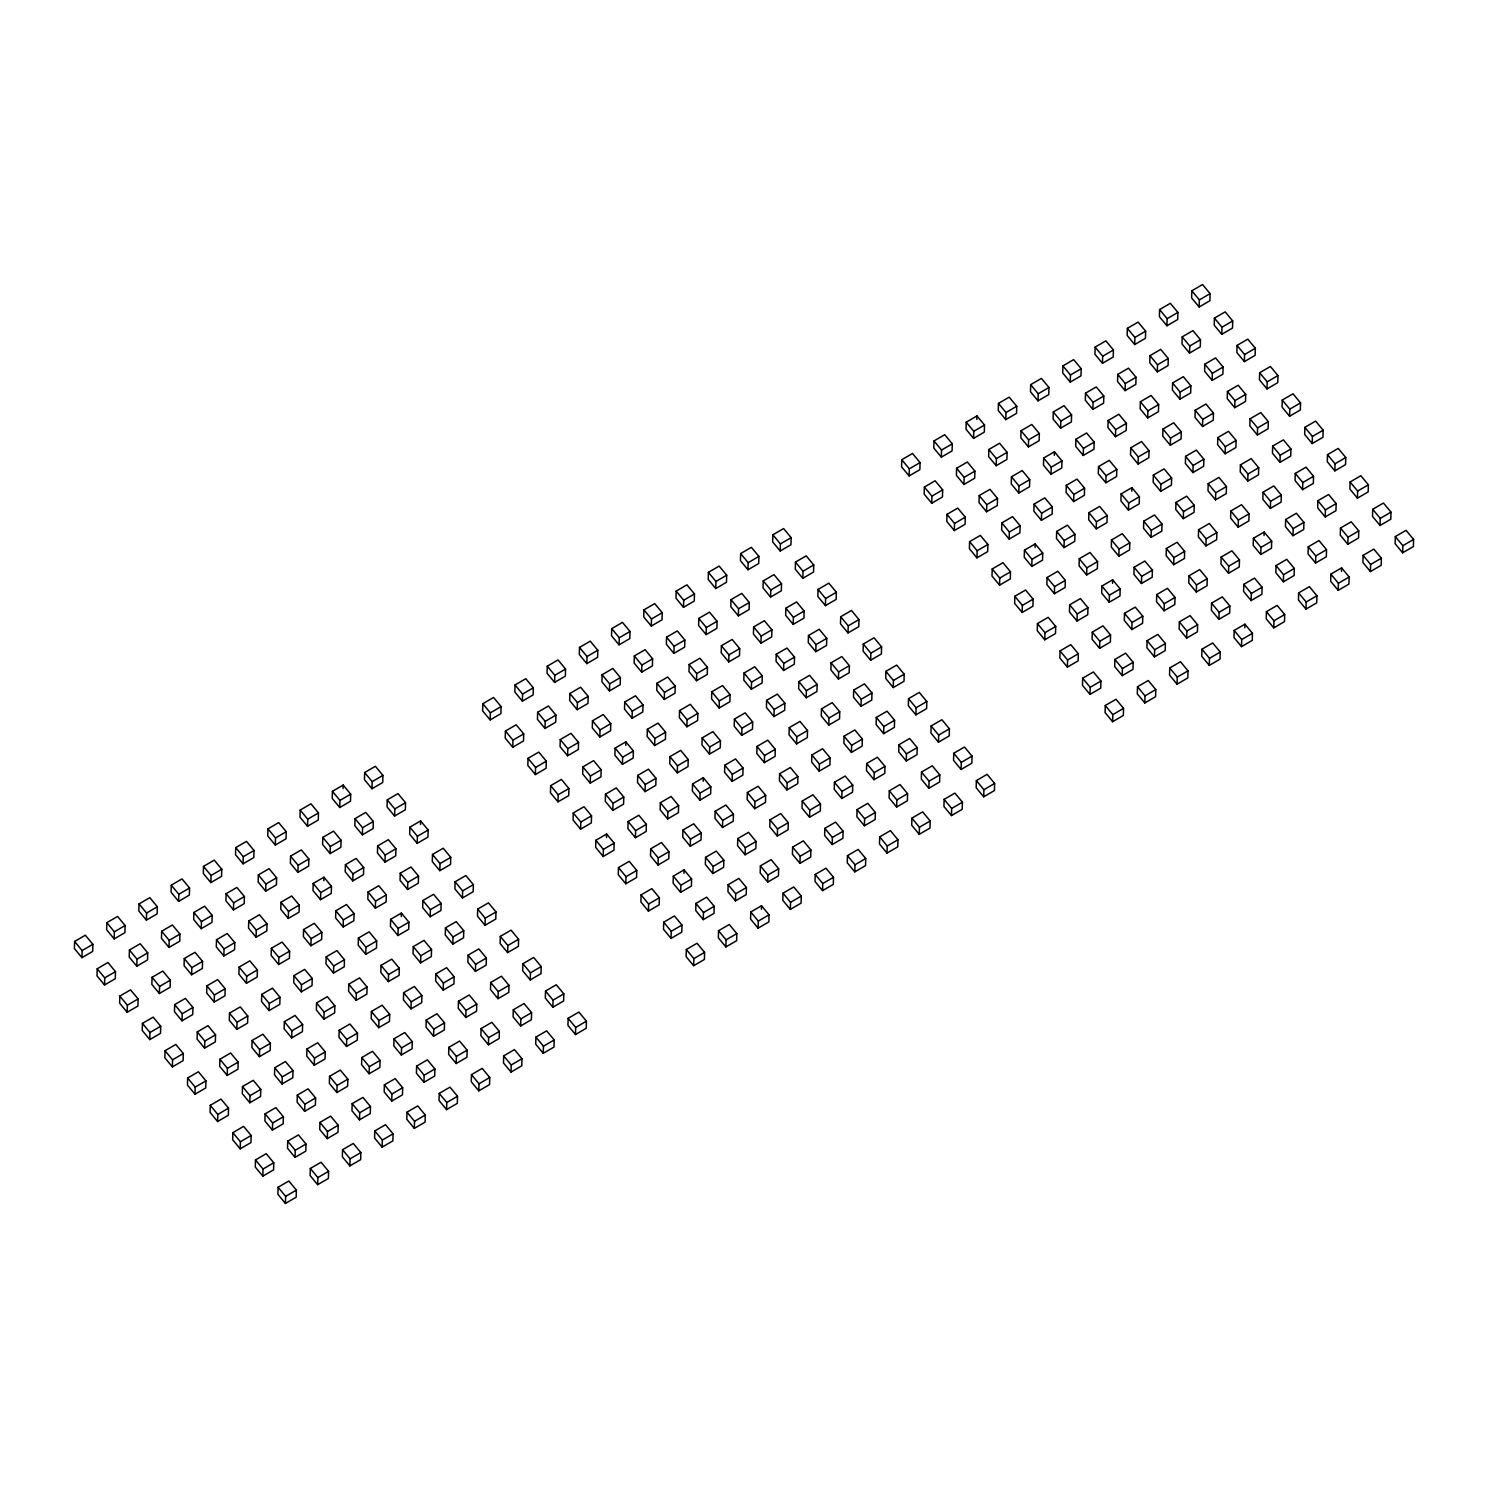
<?xml version="1.0" encoding="UTF-8"?>
<svg xmlns="http://www.w3.org/2000/svg" width="1488" height="1488" viewBox="0 0 1488 1488"><rect width="100%" height="100%" fill="white"/><g stroke="black" fill="none" stroke-linecap="round" stroke-linejoin="round"><path stroke-width="1.5" d="M74.605 941.458L74.4 948.563L81.933 957.658L92.684 951.409L92.87 944.322L85.337 935.208L74.605 941.458L82.138 950.572L81.933 957.658M97.204 968.781L97.018 975.868L104.551 984.963L115.283 978.713L115.487 971.627L107.954 962.513L97.204 968.781L104.737 977.876L104.551 984.963M106.82 922.69L106.634 929.777L114.167 938.891L124.899 932.641L125.104 925.536L117.571 916.441L106.82 922.69L114.371 931.804L114.167 938.891M119.821 996.086L119.617 1003.172L127.15 1012.286L137.9 1006.018L138.105 998.932L130.553 989.836L119.821 996.086L127.354 1005.2L127.15 1012.286M129.437 950.014L129.233 957.1L136.784 966.196L147.517 959.946L147.721 952.859L140.188 943.745L129.437 950.014L136.97 959.109L136.784 966.196M139.054 903.923L138.849 911.009L146.401 920.123L157.133 913.855L157.337 906.769L149.804 897.673L139.054 903.923L146.587 913.037L146.401 920.123M142.439 1023.391L142.234 1030.477L149.767 1039.591L160.518 1033.323L160.704 1026.236L153.171 1017.141L142.439 1023.391L149.972 1032.505L149.767 1039.591M152.055 977.318L151.85 984.405L159.383 993.5L170.134 987.251L170.32 980.164L162.787 971.069L152.055 977.318L159.588 986.414L159.383 993.5M161.671 931.246L161.467 938.333L169 947.428L179.75 941.179L179.936 934.092L172.403 924.978L161.671 931.246L169.204 940.342L169 947.428M165.038 1050.714L164.852 1057.801L172.385 1066.896L183.117 1060.646L183.322 1053.56L175.789 1044.446L165.038 1050.714L172.571 1059.809L172.385 1066.896M171.287 885.155L171.083 892.242L178.616 901.356L189.367 895.088L189.553 888.001L182.02 878.906L171.287 885.155L178.82 894.269L178.616 901.356M174.654 1004.623L174.468 1011.71L182.001 1020.824L192.733 1014.556L192.938 1007.469L185.405 998.374L174.654 1004.623L182.187 1013.737L182.001 1020.824M184.27 958.551L184.084 965.638L191.617 974.733L202.349 968.483L202.554 961.397L195.021 952.301L184.27 958.551L191.803 967.646L191.617 974.733M187.655 1078.019L187.451 1085.105L194.984 1094.201L205.735 1087.951L205.939 1080.865L198.388 1071.769L187.655 1078.019L195.188 1087.114L194.984 1094.201M193.886 912.479L193.7 919.565L201.233 928.661L211.966 922.411L212.17 915.325L204.637 906.211L193.886 912.479L201.438 921.574L201.233 928.661M197.272 1031.947L197.067 1039.033L204.6 1048.129L215.351 1041.879L215.555 1034.792L208.004 1025.678L197.272 1031.947L204.805 1041.042L204.6 1048.129M203.503 866.388L203.317 873.475L210.85 882.589L221.582 876.32L221.786 869.234L214.253 860.138L203.503 866.388L211.054 875.502L210.85 882.589M206.888 985.856L206.683 992.942L214.216 1002.056L224.967 995.788L225.172 988.702L217.62 979.606L206.888 985.856L214.421 994.97L214.216 1002.056M210.254 1105.324L210.068 1112.41L217.601 1121.524L228.352 1115.256L228.538 1108.169L221.005 1099.074L210.254 1105.324L217.806 1114.438L217.601 1121.524M216.504 939.784L216.299 946.87L223.832 955.966L234.583 949.716L234.788 942.629L227.236 933.515L216.504 939.784L224.037 948.879L223.832 955.966M219.889 1059.251L219.685 1066.338L227.218 1075.433L237.968 1069.184L238.154 1062.097L230.621 1053.002L219.889 1059.251L227.422 1068.347L227.218 1075.433M226.12 893.693L225.916 900.779L233.467 909.893L244.199 903.644L244.404 896.539L236.871 887.443L226.12 893.693L233.653 902.807L233.467 909.893M229.505 1013.161L229.301 1020.266L236.834 1029.361L247.585 1023.112L247.771 1016.025L240.238 1006.911L229.505 1013.161L237.038 1022.275L236.834 1029.361M235.736 847.621L235.532 854.707L243.083 863.821L253.816 857.553L254.02 850.466L246.487 841.371L235.736 847.621L243.269 856.716L243.083 863.821M232.872 1132.647L232.667 1139.734L240.219 1148.829L250.951 1142.579L251.156 1135.493L243.623 1126.379L232.872 1132.647L240.405 1141.742L240.219 1148.829M239.122 967.088L238.917 974.175L246.45 983.289L257.201 977.021L257.387 969.934L249.854 960.839L239.122 967.088L246.655 976.202L246.45 983.289M242.488 1086.556L242.302 1093.643L249.835 1102.757L260.567 1096.489L260.772 1089.402L253.239 1080.307L242.488 1086.556L250.021 1095.67L249.835 1102.757M248.738 921.016L248.533 928.103L256.066 937.198L266.817 930.949L267.003 923.862L259.47 914.748L248.738 921.016L256.271 930.112L256.066 937.198M252.104 1040.484L251.918 1047.571L259.451 1056.666L270.184 1050.416L270.388 1043.33L262.855 1034.216L252.104 1040.484L259.637 1049.579L259.451 1056.666M258.354 874.925L258.149 882.012L265.682 891.126L276.433 884.858L276.619 877.771L269.086 868.676L258.354 874.925L265.887 884.039L265.682 891.126M255.49 1159.952L255.285 1167.038L262.818 1176.134L273.569 1169.884L273.773 1162.798L266.222 1153.684L255.49 1159.952L263.023 1169.047L262.818 1176.134M261.721 994.393L261.535 1001.48L269.068 1010.594L279.8 1004.344L280.004 997.239L272.471 988.144L261.721 994.393L269.254 1003.507L269.068 1010.594M267.97 828.853L267.766 835.94L275.299 845.035L286.049 838.786L286.235 831.699L278.702 822.604L267.97 828.853L275.503 837.949L275.299 845.035M265.106 1113.861L264.901 1120.966L272.434 1130.062L283.185 1123.812L283.39 1116.725L275.838 1107.611L265.106 1113.861L272.639 1122.975L272.434 1130.062M271.337 948.321L271.151 955.408L278.684 964.503L289.416 958.253L289.621 951.167L282.088 942.071L271.337 948.321L278.87 957.416L278.684 964.503M274.722 1067.789L274.517 1074.875L282.05 1083.989L292.801 1077.721L293.006 1070.635L285.454 1061.539L274.722 1067.789L282.255 1076.903L282.05 1083.989M280.953 902.249L280.767 909.335L288.3 918.431L299.032 912.181L299.237 905.095L291.704 895.981L280.953 902.249L288.486 911.344L288.3 918.431M278.089 1187.257L277.903 1194.343L285.436 1203.457L296.186 1197.189L296.372 1190.102L288.839 1181.007L278.089 1187.257L285.64 1196.371L285.436 1203.457M284.338 1021.717L284.134 1028.803L291.667 1037.899L302.417 1031.649L302.622 1024.562L295.07 1015.448L284.338 1021.717L291.871 1030.812L291.667 1037.899M290.569 856.158L290.383 863.245L297.916 872.359L308.648 866.09L308.853 859.004L301.32 849.908L290.569 856.158L298.121 865.272L297.916 872.359M287.705 1141.184L287.519 1148.271L295.052 1157.366L305.803 1151.117L305.989 1144.03L298.456 1134.916L287.705 1141.184L295.256 1150.28L295.052 1157.366M293.954 975.626L293.75 982.712L301.283 991.826L312.034 985.558L312.238 978.472L304.687 969.376L293.954 975.626L301.487 984.74L301.283 991.826M300.185 810.086L299.999 817.172L307.532 826.268L318.265 820.018L318.469 812.932L310.936 803.818L300.185 810.086L307.737 819.181L307.532 826.268M297.321 1095.094L297.135 1102.18L304.668 1111.294L315.419 1105.026L315.605 1097.939L308.072 1088.844L297.321 1095.094L304.873 1104.208L304.668 1111.294M303.571 929.554L303.366 936.64L310.899 945.736L321.65 939.486L321.854 932.399L314.303 923.304L303.571 929.554L311.104 938.649L310.899 945.736M306.937 1049.021L306.751 1056.108L314.284 1065.203L325.035 1058.954L325.221 1051.867L317.688 1042.772L306.937 1049.021L314.489 1058.117L314.284 1065.203M313.187 883.481L312.982 890.568L320.534 899.663L331.266 893.414L331.471 886.327L323.919 877.213L313.187 883.481L320.72 892.577L320.534 899.663M310.322 1168.489L310.118 1175.576L317.669 1184.69L328.402 1178.422L328.606 1171.335L321.073 1162.24L310.322 1168.489L317.855 1177.585L317.669 1184.69M316.572 1002.949L316.367 1010.036L323.9 1019.131L334.651 1012.882L334.837 1005.795L327.304 996.681L316.572 1002.949L324.105 1012.045L323.9 1019.131M322.803 837.391L322.598 844.477L330.15 853.591L340.882 847.323L341.087 840.236L333.554 831.141L322.803 837.391L330.336 846.505L330.15 853.591M323.826 880.766L323.919 877.213M319.939 1122.417L319.734 1129.504L327.286 1138.599L338.018 1132.349L338.222 1125.263L330.689 1116.149L319.939 1122.417L327.472 1131.512L327.286 1138.599M326.188 956.858L325.984 963.945L333.517 973.059L344.267 966.791L344.453 959.704L336.92 950.609L326.188 956.858L333.721 965.972L333.517 973.059M332.419 791.318L332.215 798.405L339.766 807.5L350.498 801.251L350.703 794.164L343.17 785.05L332.419 791.318L339.952 800.414L339.766 807.5M329.555 1076.326L329.35 1083.413L336.902 1092.527L347.634 1086.259L347.839 1079.172L340.306 1070.077L329.555 1076.326L337.088 1085.44L336.902 1092.527M335.804 910.786L335.6 917.873L343.133 926.968L353.884 920.719L354.07 913.632L346.537 904.518L335.804 910.786L343.337 919.882L343.133 926.968M343.058 788.603L343.17 785.05M339.171 1030.254L338.985 1037.341L346.518 1046.436L357.25 1040.186L357.455 1033.1L349.922 1024.004L339.171 1030.254L346.704 1039.349L346.518 1046.436M345.421 864.695L345.216 871.801L352.749 880.896L363.5 874.646L363.686 867.56L356.153 858.446L345.421 864.695L352.954 873.809L352.749 880.896M342.556 1149.722L342.352 1156.808L349.885 1165.904L360.635 1159.654L360.84 1152.568L353.288 1143.472L342.556 1149.722L350.089 1158.817L349.885 1165.904M348.787 984.182L348.601 991.268L356.134 1000.364L366.866 994.114L367.071 987.028L359.538 977.914L348.787 984.182L356.32 993.277L356.134 1000.364M355.037 818.623L354.832 825.71L362.365 834.824L373.116 828.556L373.302 821.469L365.769 812.374L355.037 818.623L362.57 827.719L362.365 834.824M352.172 1103.65L351.968 1110.736L359.501 1119.832L370.252 1113.582L370.456 1106.495L362.905 1097.381L352.172 1103.65L359.705 1112.745L359.501 1119.832M358.403 938.091L358.217 945.178L365.75 954.292L376.483 948.023L376.687 940.937L369.154 931.841L358.403 938.091L365.936 947.205L365.75 954.292M364.653 772.551L364.448 779.638L371.981 788.733L382.732 782.483L382.918 775.397L375.385 766.283L364.653 772.551L372.186 781.646L371.981 788.733M361.789 1057.559L361.584 1064.645L369.117 1073.759L379.868 1067.491L380.072 1060.405L372.521 1051.309L361.789 1057.559L369.322 1066.673L369.117 1073.759M368.02 892.019L367.834 899.105L375.367 908.201L386.099 901.951L386.303 894.865L378.77 885.751L368.02 892.019L375.553 901.114L375.367 908.201M371.405 1011.487L371.2 1018.573L378.733 1027.669L389.484 1021.419L389.689 1014.332L382.137 1005.218L371.405 1011.487L378.938 1020.582L378.733 1027.669M377.636 845.928L377.45 853.015L384.983 862.129L395.715 855.86L395.92 848.774L388.387 839.678L377.636 845.928L385.169 855.042L384.983 862.129M374.771 1130.954L374.585 1138.041L382.118 1147.136L392.869 1140.887L393.055 1133.8L385.522 1124.705L374.771 1130.954L382.323 1140.05L382.118 1147.136M381.021 965.396L380.816 972.482L388.349 981.596L399.1 975.347L399.305 968.242L391.753 959.146L381.021 965.396L388.554 974.51L388.349 981.596M387.252 799.856L387.066 806.942L394.599 816.038L405.331 809.788L405.536 802.702L398.003 793.606L387.252 799.856L394.804 808.951L394.599 816.038M384.388 1084.864L384.202 1091.969L391.735 1101.064L402.485 1094.815L402.671 1087.728L395.138 1078.614L384.388 1084.864L391.939 1093.978L391.735 1101.064M390.637 919.324L390.433 926.41L397.966 935.524L408.716 929.256L408.921 922.169L401.369 913.074L390.637 919.324L398.17 928.419L397.966 935.524M394.004 1038.791L393.818 1045.878L401.351 1054.992L412.102 1048.724L412.288 1041.637L404.755 1032.542L394.004 1038.791L401.555 1047.905L401.351 1054.992M400.253 873.251L400.049 880.338L407.582 889.433L418.333 883.184L418.537 876.097L410.986 866.983L400.253 873.251L407.786 882.347L407.582 889.433M401.276 916.608L401.369 913.074M403.62 992.719L403.434 999.806L410.967 1008.901L421.718 1002.652L421.904 995.565L414.371 986.451L403.62 992.719L411.172 1001.815L410.967 1008.901M409.87 827.161L409.665 834.247L417.217 843.361L427.949 837.093L428.153 830.006L420.602 820.911L409.87 827.161L417.403 836.275L417.217 843.361M407.005 1112.187L406.801 1119.274L414.352 1128.369L425.084 1122.119L425.289 1115.033L417.756 1105.919L407.005 1112.187L414.538 1121.282L414.352 1128.369M413.255 946.628L413.05 953.715L420.583 962.829L431.334 956.561L431.52 949.474L423.987 940.379L413.255 946.628L420.788 955.742L420.583 962.829M420.509 824.445L420.602 820.911M416.621 1066.096L416.417 1073.183L423.968 1082.297L434.701 1076.047L434.905 1068.942L427.372 1059.847L416.621 1066.096L424.154 1075.21L423.968 1082.297M422.871 900.556L422.666 907.643L430.199 916.738L440.95 910.489L441.136 903.402L433.603 894.307L422.871 900.556L430.404 909.652L430.199 916.738M426.238 1020.024L426.033 1027.111L433.585 1036.225L444.317 1029.956L444.521 1022.87L436.988 1013.774L426.238 1020.024L433.771 1029.119L433.585 1036.225M432.487 854.484L432.283 861.571L439.816 870.666L450.566 864.416L450.752 857.33L443.219 848.216L432.487 854.484L440.02 863.579L439.816 870.666M435.854 973.952L435.668 981.038L443.201 990.134L453.933 983.884L454.138 976.798L446.605 967.684L435.854 973.952L443.387 983.047L443.201 990.134M439.239 1093.42L439.034 1100.506L446.567 1109.602L457.318 1103.352L457.523 1096.265L449.971 1087.151L439.239 1093.42L446.772 1102.515L446.567 1109.602M445.47 927.861L445.284 934.948L452.817 944.062L463.549 937.793L463.754 930.707L456.221 921.611L445.47 927.861L453.003 936.975L452.817 944.062M448.855 1047.329L448.651 1054.415L456.184 1063.529L466.934 1057.261L467.139 1050.175L459.587 1041.079L448.855 1047.329L456.388 1056.443L456.184 1063.529M455.086 881.789L454.9 888.875L462.433 897.971L473.165 891.721L473.37 884.635L465.837 875.539L455.086 881.789L462.619 890.884L462.433 897.971M458.471 1001.257L458.267 1008.343L465.8 1017.439L476.551 1011.189L476.755 1004.102L469.204 995.007L458.471 1001.257L466.004 1010.352L465.8 1017.439M468.088 955.184L467.883 962.271L475.416 971.366L486.167 965.117L486.371 958.03L478.82 948.916L468.088 955.184L475.621 964.28L475.416 971.366M471.454 1074.652L471.268 1081.739L478.801 1090.834L489.552 1084.585L489.738 1077.498L482.205 1068.384L471.454 1074.652L479.006 1083.748L478.801 1090.834M482.819 703.731L482.614 710.818L490.147 719.913L500.898 713.663L501.103 706.577L493.551 697.463L482.819 703.731L490.352 712.826L490.147 719.913M477.704 909.094L477.499 916.18L485.032 925.294L495.783 919.026L495.988 911.939L488.436 902.844L477.704 909.094L485.237 918.208L485.032 925.294M481.07 1028.561L480.884 1035.648L488.417 1044.762L499.168 1038.494L499.354 1031.407L491.821 1022.312L481.07 1028.561L488.622 1037.675L488.417 1044.762M490.687 982.489L490.501 989.576L498.034 998.671L508.784 992.422L508.97 985.335L501.437 976.221L490.687 982.489L498.238 991.585L498.034 998.671M505.418 731.036L505.232 738.122L512.765 747.218L523.516 740.968L523.702 733.882L516.169 724.786L505.418 731.036L512.969 740.131L512.765 747.218M500.303 936.398L500.117 943.504L507.65 952.599L518.401 946.349L518.587 939.263L511.054 930.149L500.303 936.398L507.854 945.512L507.65 952.599M503.688 1055.885L503.483 1062.971L511.035 1072.067L521.767 1065.817L521.972 1058.731L514.439 1049.617L503.688 1055.885L511.221 1064.98L511.035 1072.067M515.034 684.964L514.848 692.05L522.381 701.146L533.132 694.896L533.318 687.809L525.785 678.695L515.034 684.964L522.586 694.059L522.381 701.146M513.304 1009.794L513.1 1016.881L520.651 1025.995L531.383 1019.726L531.588 1012.64L524.055 1003.544L513.304 1009.794L520.837 1018.908L520.651 1025.995M528.035 758.341L527.831 765.427L535.382 774.541L546.115 768.273L546.319 761.186L538.786 752.091L528.035 758.341L535.568 767.455L535.382 774.541M522.92 963.722L522.716 970.808L530.267 979.904L541 973.654L541.204 966.568L533.671 957.454L522.92 963.722L530.453 972.817L530.267 979.904M537.652 712.268L537.447 719.355L544.999 728.45L555.731 722.201L555.935 715.114L548.402 706.019L537.652 712.268L545.185 721.364L544.999 728.45M535.922 1037.099L535.717 1044.185L543.25 1053.299L554.001 1047.05L554.206 1039.963L546.654 1030.849L535.922 1037.099L543.455 1046.213L543.25 1053.299M547.268 666.196L547.063 673.283L554.615 682.378L565.347 676.129L565.552 669.042L558.019 659.928L547.268 666.196L554.801 675.292L554.615 682.378M550.653 785.664L550.448 792.751L557.981 801.846L568.732 795.596L568.918 788.51L561.385 779.396L550.653 785.664L558.186 794.759L557.981 801.846M545.538 991.027L545.333 998.113L552.866 1007.227L563.617 1000.959L563.822 993.872L556.27 984.777L545.538 991.027L553.071 1000.122L552.866 1007.227M560.269 739.573L560.065 746.66L567.598 755.774L578.348 749.506L578.534 742.419L571.001 733.324L560.269 739.573L567.802 748.687L567.598 755.774M569.885 693.501L569.681 700.588L577.214 709.683L587.965 703.433L588.169 696.347L580.618 687.233L569.885 693.501L577.418 702.596L577.214 709.683M573.252 812.969L573.066 820.055L580.599 829.151L591.331 822.901L591.536 815.815L584.003 806.719L573.252 812.969L580.804 822.064L580.599 829.151M568.137 1018.331L567.951 1025.418L575.484 1034.532L586.235 1028.264L586.421 1021.177L578.888 1012.082L568.137 1018.331L575.689 1027.445L575.484 1034.532M579.502 647.41L579.297 654.497L586.83 663.611L597.581 657.361L597.785 650.256L590.234 641.161L579.502 647.41L587.035 656.524L586.83 663.611M582.868 766.878L582.682 773.983L590.215 783.079L600.947 776.829L601.152 769.742L593.619 760.628L582.868 766.878L590.42 775.992L590.215 783.079M592.484 720.806L592.298 727.892L599.831 737.006L610.582 730.738L610.768 723.652L603.235 714.556L592.484 720.806L600.036 729.92L599.831 737.006M595.87 840.274L595.665 847.36L603.217 856.474L613.949 850.206L614.153 843.119L606.62 834.024L595.87 840.274L603.403 849.388L603.217 856.474M602.101 674.734L601.915 681.82L609.448 690.916L620.198 684.666L620.384 677.579L612.851 668.465L602.101 674.734L609.652 683.829L609.448 690.916M605.486 794.201L605.281 801.288L612.833 810.383L623.565 804.134L623.77 797.047L616.237 787.933L605.486 794.201L613.019 803.297L612.833 810.383M611.717 628.643L611.531 635.729L619.064 644.843L629.815 638.575L630.001 631.489L622.468 622.393L611.717 628.643L619.268 637.757L619.064 644.843M606.509 837.558L606.62 834.024M615.102 748.111L614.897 755.197L622.449 764.311L633.181 758.062L633.386 750.956L625.853 741.861L615.102 748.111L622.635 757.225L622.449 764.311M618.487 867.578L618.283 874.684L625.816 883.779L636.566 877.529L636.752 870.443L629.219 861.329L618.487 867.578L626.02 876.692L625.816 883.779M624.718 702.038L624.514 709.125L632.065 718.22L642.797 711.971L643.002 704.884L635.469 695.789L624.718 702.038L632.251 711.134L632.065 718.22M625.741 745.414L625.853 741.861M628.103 821.506L627.899 828.593L635.432 837.707L646.183 831.439L646.369 824.352L638.836 815.257L628.103 821.506L635.636 830.62L635.432 837.707M634.334 655.966L634.13 663.053L641.681 672.148L652.414 665.899L652.618 658.812L645.085 649.698L634.334 655.966L641.867 665.062L641.681 672.148M637.72 775.434L637.515 782.521L645.048 791.616L655.799 785.366L655.985 778.28L648.452 769.166L637.72 775.434L645.253 784.529L645.048 791.616M643.951 609.875L643.746 616.962L651.298 626.076L662.03 619.808L662.234 612.721L654.701 603.626L643.951 609.875L651.484 618.989L651.298 626.076M641.086 894.902L640.9 901.988L648.433 911.084L659.165 904.834L659.37 897.748L651.837 888.634L641.086 894.902L648.619 903.997L648.433 911.084M647.336 729.343L647.131 736.43L654.664 745.544L665.415 739.276L665.601 732.189L658.068 723.094L647.336 729.343L654.869 738.457L654.664 745.544M650.702 848.811L650.516 855.898L658.049 865.012L668.782 858.743L668.986 851.657L661.453 842.561L650.702 848.811L658.235 857.925L658.049 865.012M656.952 683.271L656.747 690.358L664.28 699.453L675.031 693.203L675.217 686.117L667.684 677.021L656.952 683.271L664.485 692.366L664.28 699.453M660.319 802.739L660.133 809.825L667.666 818.921L678.398 812.671L678.602 805.585L671.069 796.489L660.319 802.739L667.87 811.834L667.666 818.921M666.568 637.199L666.364 644.285L673.897 653.381L684.647 647.131L684.852 640.045L677.3 630.931L666.568 637.199L674.101 646.294L673.897 653.381M663.704 922.207L663.499 929.293L671.032 938.407L681.783 932.139L681.988 925.052L674.436 915.957L663.704 922.207L671.237 931.302L671.032 938.407M669.935 756.667L669.749 763.753L677.282 772.849L688.014 766.599L688.219 759.512L680.686 750.398L669.935 756.667L677.486 765.762L677.282 772.849M676.184 591.108L675.98 598.195L683.513 607.309L694.264 601.04L694.468 593.954L686.917 584.858L676.184 591.108L683.717 600.222L683.513 607.309M673.32 876.134L673.115 883.221L680.648 892.316L691.399 886.067L691.604 878.98L684.052 869.866L673.32 876.134L680.853 885.23L680.648 892.316M679.551 710.576L679.365 717.662L686.898 726.776L697.63 720.508L697.835 713.422L690.302 704.326L679.551 710.576L687.103 719.69L686.898 726.776M682.936 830.044L682.732 837.13L690.283 846.244L701.015 839.976L701.22 832.889L693.687 823.794L682.936 830.044L690.469 839.158L690.283 846.244M689.167 664.504L688.981 671.59L696.514 680.686L707.265 674.436L707.451 667.349L699.918 658.235L689.167 664.504L696.719 673.599L696.514 680.686M683.959 873.419L684.052 869.866M686.321 949.511L686.117 956.598L693.65 965.712L704.401 959.444L704.587 952.357L697.054 943.262L686.321 949.511L693.854 958.625L693.65 965.712M692.552 783.971L692.348 791.058L699.899 800.153L710.632 793.904L710.836 786.817L703.303 777.722L692.552 783.971L700.085 793.067L699.899 800.153M698.783 618.413L698.597 625.518L706.13 634.613L716.881 628.364L717.067 621.277L709.534 612.163L698.783 618.413L706.335 627.527L706.13 634.613M695.938 903.439L695.733 910.526L703.266 919.621L714.017 913.372L714.203 906.285L706.67 897.19L695.938 903.439L703.471 912.535L703.266 919.621M702.169 737.899L701.964 744.986L709.516 754.081L720.248 747.832L720.452 740.745L712.919 731.631L702.169 737.899L709.702 746.995L709.516 754.081M708.4 572.341L708.214 579.427L715.747 588.541L726.497 582.273L726.683 575.186L719.15 566.091L708.4 572.341L715.951 581.455L715.747 588.541M703.192 781.256L703.303 777.722M705.554 857.367L705.349 864.454L712.882 873.549L723.633 867.299L723.819 860.213L716.286 851.099L705.554 857.367L713.087 866.462L712.882 873.549M711.785 691.808L711.58 698.895L719.132 708.009L729.864 701.741L730.069 694.654L722.536 685.559L711.785 691.808L719.318 700.922L719.132 708.009M715.17 811.276L714.965 818.363L722.498 827.477L733.249 821.209L733.435 814.122L725.902 805.027L715.17 811.276L722.703 820.39L722.498 827.477M721.401 645.736L721.196 652.823L728.748 661.918L739.48 655.669L739.685 648.582L732.152 639.468L721.401 645.736L728.934 654.832L728.748 661.918M718.537 930.744L718.351 937.831L725.884 946.945L736.616 940.676L736.82 933.59L729.287 924.494L718.537 930.744L726.07 939.858L725.884 946.945M724.786 765.204L724.582 772.291L732.115 781.386L742.865 775.136L743.051 768.05L735.518 758.936L724.786 765.204L732.319 774.299L732.115 781.386M731.017 599.645L730.813 606.732L738.364 615.846L749.096 609.578L749.301 602.491L741.768 593.396L731.017 599.645L738.55 608.759L738.364 615.846M728.153 884.672L727.967 891.758L735.5 900.854L746.232 894.604L746.437 887.518L738.904 878.422L728.153 884.672L735.686 893.767L735.5 900.854M734.402 719.113L734.198 726.2L741.731 735.314L752.482 729.064L752.668 721.959L745.135 712.864L734.402 719.113L741.935 728.227L741.731 735.314M740.633 553.573L740.429 560.66L747.98 569.755L758.713 563.506L758.917 556.419L751.384 547.324L740.633 553.573L748.166 562.669L747.98 569.755M737.769 838.581L737.583 845.686L745.116 854.782L755.848 848.532L756.053 841.445L748.52 832.331L737.769 838.581L745.302 847.695L745.116 854.782M744.019 673.041L743.814 680.128L751.347 689.242L762.098 682.973L762.284 675.887L754.751 666.791L744.019 673.041L751.552 682.136L751.347 689.242M747.385 792.509L747.199 799.595L754.732 808.709L765.464 802.441L765.669 795.355L758.136 786.259L747.385 792.509L754.918 801.623L754.732 808.709M753.635 626.969L753.43 634.055L760.963 643.151L771.714 636.901L771.919 629.815L764.367 620.701L753.635 626.969L761.168 636.064L760.963 643.151M750.77 911.977L750.566 919.063L758.099 928.177L768.85 921.909L769.054 914.822L761.503 905.727L750.77 911.977L758.303 921.091L758.099 928.177M757.001 746.437L756.815 753.523L764.348 762.619L775.081 756.369L775.285 749.282L767.752 740.168L757.001 746.437L764.553 755.532L764.348 762.619M763.251 580.878L763.046 587.965L770.579 597.079L781.33 590.81L781.535 583.724L773.983 574.628L763.251 580.878L770.784 589.992L770.579 597.079M760.387 865.904L760.182 872.991L767.715 882.086L778.466 875.837L778.67 868.75L771.119 859.636L760.387 865.904L767.92 875L767.715 882.086M766.618 700.346L766.432 707.432L773.965 716.546L784.697 710.278L784.901 703.192L777.368 694.096L766.618 700.346L774.169 709.46L773.965 716.546M761.41 909.261L761.503 905.727M772.867 534.806L772.663 541.892L780.196 550.988L790.946 544.738L791.151 537.652L783.599 528.556L772.867 534.806L780.4 543.901L780.196 550.988M770.003 819.814L769.798 826.9L777.331 836.014L788.082 829.765L788.287 822.659L780.735 813.564L770.003 819.814L777.536 828.928L777.331 836.014M776.234 654.274L776.048 661.36L783.581 670.456L794.313 664.206L794.518 657.119L786.985 648.024L776.234 654.274L783.785 663.369L783.581 670.456M779.619 773.741L779.414 780.828L786.966 789.942L797.698 783.674L797.903 776.587L790.37 767.492L779.619 773.741L787.152 782.837L786.966 789.942M785.85 608.201L785.664 615.288L793.197 624.383L803.948 618.134L804.134 611.047L796.601 601.933L785.85 608.201L793.402 617.297L793.197 624.383M783.004 893.209L782.8 900.296L790.333 909.41L801.083 903.142L801.269 896.055L793.736 886.96L783.004 893.209L790.537 902.323L790.333 909.41M789.235 727.669L789.031 734.756L796.582 743.851L807.314 737.602L807.519 730.515L799.986 721.401L789.235 727.669L796.768 736.765L796.582 743.851M795.466 562.111L795.28 569.197L802.813 578.311L813.564 572.043L813.75 564.956L806.217 555.861L795.466 562.111L803.018 571.225L802.813 578.311M792.62 847.137L792.416 854.224L799.949 863.319L810.7 857.069L810.886 849.983L803.353 840.869L792.62 847.137L800.153 856.232L799.949 863.319M798.851 681.578L798.647 688.665L806.198 697.779L816.931 691.511L817.135 684.424L809.602 675.329L798.851 681.578L806.384 690.692L806.198 697.779M802.237 801.046L802.032 808.133L809.565 817.247L820.316 810.979L820.502 803.892L812.969 794.797L802.237 801.046L809.77 810.16L809.565 817.247M808.468 635.506L808.263 642.593L815.815 651.688L826.547 645.439L826.751 638.352L819.218 629.257L808.468 635.506L816.001 644.602L815.815 651.688M811.853 754.974L811.648 762.061L819.181 771.156L829.932 764.906L830.118 757.82L822.585 748.724L811.853 754.974L819.386 764.069L819.181 771.156M818.084 589.415L817.879 596.521L825.431 605.616L836.163 599.366L836.368 592.28L828.835 583.166L818.084 589.415L825.617 598.529L825.431 605.616M815.219 874.442L815.033 881.528L822.566 890.624L833.299 884.374L833.503 877.288L825.97 868.192L815.219 874.442L822.752 883.537L822.566 890.624M821.469 708.902L821.264 715.988L828.797 725.084L839.548 718.834L839.734 711.748L832.201 702.634L821.469 708.902L829.002 717.997L828.797 725.084M824.836 828.37L824.65 835.456L832.183 844.552L842.915 838.302L843.119 831.215L835.586 822.101L824.836 828.37L832.369 837.465L832.183 844.552M831.085 662.811L830.881 669.898L838.414 679.012L849.164 672.743L849.35 665.657L841.817 656.561L831.085 662.811L838.618 671.925L838.414 679.012M834.452 782.279L834.266 789.365L841.799 798.479L852.531 792.211L852.736 785.125L845.203 776.029L834.452 782.279L841.985 791.393L841.799 798.479M840.701 616.739L840.497 623.825L848.03 632.921L858.781 626.671L858.967 619.585L851.434 610.471L840.701 616.739L848.234 625.834L848.03 632.921M844.068 736.207L843.882 743.293L851.415 752.389L862.147 746.139L862.352 739.052L854.819 729.938L844.068 736.207L851.62 745.302L851.415 752.389M847.453 855.674L847.249 862.761L854.782 871.856L865.532 865.607L865.737 858.52L858.185 849.425L847.453 855.674L854.986 864.77L854.782 871.856M853.684 690.116L853.498 697.221L861.031 706.316L871.763 700.067L871.968 692.98L864.435 683.866L853.684 690.116L861.236 699.23L861.031 706.316M857.069 809.602L856.865 816.689L864.398 825.784L875.149 819.535L875.353 812.448L867.802 803.334L857.069 809.602L864.602 818.698L864.398 825.784M863.3 644.044L863.114 651.13L870.647 660.244L881.38 653.976L881.584 646.889L874.051 637.794L863.3 644.044L870.852 653.158L870.647 660.244M866.686 763.511L866.481 770.598L874.014 779.712L884.765 773.444L884.969 766.357L877.418 757.262L866.686 763.511L874.219 772.625L874.014 779.712M876.302 717.439L876.097 724.526L883.649 733.621L894.381 727.372L894.586 720.285L887.053 711.171L876.302 717.439L883.835 726.535L883.649 733.621M879.687 836.907L879.482 843.994L887.015 853.089L897.766 846.839L897.952 839.753L890.419 830.639L879.687 836.907L887.22 846.002L887.015 853.089M885.918 671.348L885.713 678.435L893.265 687.549L903.997 681.281L904.202 674.194L896.669 665.099L885.918 671.348L893.451 680.462L893.265 687.549M889.303 790.816L889.099 797.903L896.632 807.017L907.382 800.767L907.568 793.681L900.035 784.567L889.303 790.816L896.836 799.93L896.632 807.017M901.765 459.736L901.579 466.823L909.112 475.918L919.863 469.669L920.049 462.582L912.516 453.468L901.765 459.736L909.317 468.832L909.112 475.918M898.919 744.744L898.715 751.831L906.248 760.945L916.999 754.676L917.185 747.59L909.652 738.494L898.919 744.744L906.452 753.839L906.248 760.945M908.536 698.672L908.331 705.758L915.864 714.854L926.615 708.604L926.801 701.518L919.268 692.404L908.536 698.672L916.069 707.767L915.864 714.854M911.902 818.14L911.716 825.226L919.249 834.322L929.981 828.072L930.186 820.985L922.653 811.871L911.902 818.14L919.435 827.235L919.249 834.322M924.383 487.041L924.178 494.128L931.73 503.223L942.462 496.973L942.667 489.887L935.134 480.773L924.383 487.041L931.916 496.136L931.73 503.223M921.518 772.049L921.332 779.135L928.865 788.249L939.598 781.981L939.802 774.895L932.269 765.799L921.518 772.049L929.051 781.163L928.865 788.249M933.999 440.95L933.794 448.037L941.346 457.151L952.078 450.901L952.283 443.815L944.75 434.701L933.999 440.95L941.532 450.064L941.346 457.151M931.135 725.977L930.949 733.063L938.482 742.159L949.214 735.909L949.418 728.822L941.885 719.727L931.135 725.977L938.668 735.072L938.482 742.159M947 514.346L946.796 521.432L954.329 530.546L965.08 524.278L965.284 517.192L957.733 508.096L947 514.346L954.533 523.46L954.329 530.546M944.136 799.372L943.931 806.459L951.464 815.554L962.215 809.305L962.42 802.218L954.868 793.104L944.136 799.372L951.669 808.468L951.464 815.554M956.617 468.274L956.412 475.36L963.945 484.456L974.696 478.206L974.9 471.119L967.349 462.005L956.617 468.274L964.15 477.369L963.945 484.456M953.752 753.281L953.548 760.368L961.081 769.482L971.831 763.214L972.036 756.127L964.484 747.032L953.752 753.281L961.285 762.395L961.081 769.482M966.233 422.183L966.028 429.269L973.561 438.383L984.312 432.115L984.517 425.029L976.965 415.933L966.233 422.183L973.766 431.297L973.561 438.383M969.599 541.651L969.413 548.737L976.946 557.851L987.697 551.602L987.883 544.496L980.35 535.401L969.599 541.651L977.151 550.765L976.946 557.851M976.872 419.486L976.965 415.933M979.216 495.578L979.03 502.665L986.563 511.779L997.313 505.511L997.499 498.424L989.966 489.329L979.216 495.578L986.767 504.674L986.563 511.779M976.37 780.605L976.165 787.691L983.698 796.787L994.449 790.537L994.635 783.451L987.102 774.337L976.37 780.605L983.903 789.7L983.698 796.787M988.832 449.506L988.646 456.593L996.179 465.688L1006.93 459.439L1007.116 452.352L999.583 443.238L988.832 449.506L996.383 458.602L996.179 465.688M992.217 568.974L992.012 576.061L999.564 585.156L1010.296 578.906L1010.501 571.82L1002.968 562.706L992.217 568.974L999.75 578.069L999.564 585.156M998.448 403.415L998.262 410.502L1005.795 419.616L1016.546 413.348L1016.732 406.261L1009.199 397.166L998.448 403.415L1006 412.529L1005.795 419.616M1001.833 522.883L1001.629 529.97L1009.18 539.084L1019.912 532.816L1020.117 525.729L1012.584 516.634L1001.833 522.883L1009.366 531.997L1009.18 539.084M1011.449 476.811L1011.245 483.898L1018.796 492.993L1029.529 486.743L1029.733 479.657L1022.2 470.561L1011.449 476.811L1018.982 485.906L1018.796 492.993M1014.835 596.279L1014.63 603.365L1022.163 612.461L1032.914 606.211L1033.1 599.125L1025.567 590.029L1014.835 596.279L1022.368 605.374L1022.163 612.461M1021.066 430.739L1020.861 437.825L1028.413 446.921L1039.145 440.671L1039.349 433.585L1031.816 424.471L1021.066 430.739L1028.599 439.834L1028.413 446.921M1024.451 550.207L1024.246 557.293L1031.779 566.389L1042.53 560.139L1042.716 553.052L1035.183 543.938L1024.451 550.207L1031.984 559.302L1031.779 566.389M1030.682 384.648L1030.477 391.735L1038.029 400.849L1048.761 394.58L1048.966 387.494L1041.433 378.398L1030.682 384.648L1038.215 393.762L1038.029 400.849M1034.067 504.116L1033.862 511.202L1041.395 520.316L1052.146 514.048L1052.332 506.962L1044.799 497.866L1034.067 504.116L1041.6 513.23L1041.395 520.316M1035.09 547.491L1035.183 543.938M1037.434 623.584L1037.248 630.67L1044.781 639.784L1055.513 633.516L1055.717 626.429L1048.184 617.334L1037.434 623.584L1044.985 632.698L1044.781 639.784M1043.683 458.044L1043.479 465.13L1051.012 474.226L1061.762 467.976L1061.967 460.889L1054.415 451.775L1043.683 458.044L1051.216 467.139L1051.012 474.226M1047.05 577.511L1046.864 584.598L1054.397 593.693L1065.129 587.444L1065.334 580.357L1057.801 571.262L1047.05 577.511L1054.601 586.607L1054.397 593.693M1053.299 411.953L1053.095 419.058L1060.628 428.153L1071.379 421.904L1071.583 414.817L1064.032 405.703L1053.299 411.953L1060.832 421.067L1060.628 428.153M1054.322 455.328L1054.415 451.775M1056.666 531.439L1056.48 538.526L1064.013 547.621L1074.745 541.372L1074.95 534.285L1067.417 525.171L1056.666 531.439L1064.218 540.535L1064.013 547.621M1062.916 365.881L1062.711 372.967L1070.244 382.081L1080.995 375.813L1081.199 368.726L1073.648 359.631L1062.916 365.881L1070.449 374.995L1070.244 382.081M1060.051 650.907L1059.847 657.994L1067.398 667.089L1078.13 660.839L1078.335 653.753L1070.783 644.639L1060.051 650.907L1067.584 660.002L1067.398 667.089M1066.282 485.348L1066.096 492.435L1073.629 501.549L1084.38 495.281L1084.566 488.194L1077.033 479.099L1066.282 485.348L1073.834 494.462L1073.629 501.549M1069.667 604.816L1069.463 611.903L1077.014 621.017L1087.747 614.749L1087.951 607.662L1080.418 598.567L1069.667 604.816L1077.2 613.93L1077.014 621.017M1075.898 439.276L1075.712 446.363L1083.245 455.458L1093.996 449.209L1094.182 442.122L1086.649 433.008L1075.898 439.276L1083.45 448.372L1083.245 455.458M1079.284 558.744L1079.079 565.831L1086.631 574.926L1097.363 568.676L1097.567 561.59L1090.034 552.476L1079.284 558.744L1086.817 567.839L1086.631 574.926M1085.515 393.185L1085.329 400.272L1092.862 409.386L1103.612 403.136L1103.798 396.031L1096.265 386.936L1085.515 393.185L1093.066 402.299L1092.862 409.386M1082.669 678.212L1082.464 685.298L1089.997 694.394L1100.748 688.144L1100.934 681.058L1093.401 671.962L1082.669 678.212L1090.202 687.307L1089.997 694.394M1088.9 512.653L1088.695 519.758L1096.247 528.854L1106.979 522.604L1107.184 515.518L1099.651 506.404L1088.9 512.653L1096.433 521.767L1096.247 528.854M1095.131 347.113L1094.945 354.2L1102.478 363.295L1113.229 357.046L1113.415 349.959L1105.882 340.864L1095.131 347.113L1102.682 356.209L1102.478 363.295M1092.285 632.14L1092.08 639.226L1099.613 648.322L1110.364 642.072L1110.55 634.985L1103.017 625.871L1092.285 632.14L1099.818 641.235L1099.613 648.322M1098.516 466.581L1098.311 473.668L1105.863 482.782L1116.595 476.513L1116.8 469.427L1109.267 460.331L1098.516 466.581L1106.049 475.695L1105.863 482.782M1101.901 586.049L1101.697 593.135L1109.23 602.249L1119.98 595.981L1120.166 588.895L1112.633 579.799L1101.901 586.049L1109.434 595.163L1109.23 602.249M1108.132 420.509L1107.928 427.595L1115.479 436.691L1126.211 430.441L1126.416 423.355L1118.883 414.241L1108.132 420.509L1115.665 429.604L1115.479 436.691M1105.268 705.517L1105.082 712.603L1112.615 721.717L1123.347 715.449L1123.552 708.362L1116.019 699.267L1105.268 705.517L1112.801 714.631L1112.615 721.717M1111.517 539.977L1111.313 547.063L1118.846 556.159L1129.597 549.909L1129.783 542.822L1122.25 533.708L1111.517 539.977L1119.05 549.072L1118.846 556.159M1117.748 374.418L1117.544 381.505L1125.095 390.619L1135.828 384.35L1136.032 377.264L1128.499 368.168L1117.748 374.418L1125.281 383.532L1125.095 390.619M1112.54 583.333L1112.633 579.799M1114.884 659.444L1114.698 666.531L1122.231 675.626L1132.963 669.377L1133.168 662.29L1125.635 653.176L1114.884 659.444L1122.417 668.54L1122.231 675.626M1121.134 493.886L1120.929 500.972L1128.462 510.086L1139.213 503.818L1139.399 496.732L1131.866 487.636L1121.134 493.886L1128.667 503L1128.462 510.086M1127.365 328.346L1127.16 335.432L1134.712 344.528L1145.444 338.278L1145.648 331.192L1138.115 322.096L1127.365 328.346L1134.898 337.441L1134.712 344.528M1124.5 613.354L1124.314 620.44L1131.847 629.554L1142.579 623.305L1142.784 616.199L1135.251 607.104L1124.5 613.354L1132.033 622.468L1131.847 629.554M1130.75 447.814L1130.545 454.9L1138.078 463.996L1148.829 457.746L1149.015 450.659L1141.482 441.564L1130.75 447.814L1138.283 456.909L1138.078 463.996M1131.773 491.189L1131.866 487.636M1134.116 567.281L1133.93 574.368L1141.463 583.482L1152.196 577.214L1152.4 570.127L1144.867 561.032L1134.116 567.281L1141.668 576.377L1141.463 583.482M1140.366 401.741L1140.161 408.828L1147.694 417.923L1158.445 411.674L1158.65 404.587L1151.098 395.473L1140.366 401.741L1147.899 410.837L1147.694 417.923M1137.502 686.749L1137.297 693.836L1144.83 702.95L1155.581 696.682L1155.785 689.595L1148.234 680.5L1137.502 686.749L1145.035 695.863L1144.83 702.95M1143.733 521.209L1143.547 528.296L1151.08 537.391L1161.812 531.142L1162.016 524.055L1154.483 514.941L1143.733 521.209L1151.284 530.305L1151.08 537.391M1149.982 355.651L1149.778 362.737L1157.311 371.851L1168.061 365.583L1168.266 358.496L1160.714 349.401L1149.982 355.651L1157.515 364.765L1157.311 371.851M1147.118 640.677L1146.913 647.764L1154.446 656.859L1165.197 650.609L1165.402 643.523L1157.85 634.409L1147.118 640.677L1154.651 649.772L1154.446 656.859M1153.349 475.118L1153.163 482.205L1160.696 491.319L1171.428 485.051L1171.633 477.964L1164.1 468.869L1153.349 475.118L1160.9 484.232L1160.696 491.319M1159.598 309.578L1159.394 316.665L1166.927 325.76L1177.678 319.511L1177.882 312.424L1170.331 303.31L1159.598 309.578L1167.131 318.674L1166.927 325.76M1156.734 594.586L1156.529 601.673L1164.081 610.787L1174.813 604.519L1175.018 597.432L1167.466 588.337L1156.734 594.586L1164.267 603.7L1164.081 610.787M1162.965 429.046L1162.779 436.133L1170.312 445.228L1181.063 438.979L1181.249 431.892L1173.716 422.797L1162.965 429.046L1170.517 438.142L1170.312 445.228M1166.35 548.514L1166.146 555.601L1173.697 564.696L1184.429 558.446L1184.634 551.36L1177.101 542.264L1166.35 548.514L1173.883 557.609L1173.697 564.696M1172.581 382.974L1172.395 390.061L1179.928 399.156L1190.679 392.906L1190.865 385.82L1183.332 376.706L1172.581 382.974L1180.133 392.069L1179.928 399.156M1169.735 667.982L1169.531 675.068L1177.064 684.182L1187.815 677.914L1188.001 670.828L1180.468 661.732L1169.735 667.982L1177.268 677.077L1177.064 684.182M1175.966 502.442L1175.762 509.528L1183.313 518.624L1194.046 512.374L1194.25 505.288L1186.717 496.174L1175.966 502.442L1183.499 511.537L1183.313 518.624M1182.197 336.883L1182.011 343.97L1189.544 353.084L1200.295 346.816L1200.481 339.729L1192.948 330.634L1182.197 336.883L1189.749 345.997L1189.544 353.084M1179.352 621.91L1179.147 628.996L1186.68 638.092L1197.431 631.842L1197.617 624.755L1190.084 615.641L1179.352 621.91L1186.885 631.005L1186.68 638.092M1185.583 456.351L1185.378 463.438L1192.93 472.552L1203.662 466.283L1203.866 459.197L1196.333 450.101L1185.583 456.351L1193.116 465.465L1192.93 472.552M1191.814 290.811L1191.628 297.898L1199.161 306.993L1209.911 300.743L1210.097 293.657L1202.564 284.543L1191.814 290.811L1199.365 299.906L1199.161 306.993M1188.968 575.819L1188.763 582.905L1196.296 592.019L1207.047 585.751L1207.233 578.665L1199.7 569.569L1188.968 575.819L1196.501 584.933L1196.296 592.019M1195.199 410.279L1194.994 417.365L1202.546 426.461L1213.278 420.211L1213.483 413.125L1205.95 404.011L1195.199 410.279L1202.732 419.374L1202.546 426.461M1198.584 529.747L1198.379 536.833L1205.912 545.929L1216.663 539.679L1216.849 532.592L1209.316 523.497L1198.584 529.747L1206.117 538.842L1205.912 545.929M1204.815 364.188L1204.61 371.275L1212.162 380.389L1222.894 374.139L1223.099 367.034L1215.566 357.938L1204.815 364.188L1212.348 373.302L1212.162 380.389M1201.951 649.214L1201.765 656.301L1209.298 665.396L1220.03 659.147L1220.234 652.06L1212.701 642.965L1201.951 649.214L1209.484 658.31L1209.298 665.396M1208.2 483.656L1207.996 490.761L1215.529 499.856L1226.279 493.607L1226.465 486.52L1218.932 477.406L1208.2 483.656L1215.733 492.77L1215.529 499.856M1214.431 318.116L1214.227 325.202L1221.778 334.316L1232.51 328.048L1232.715 320.962L1225.182 311.866L1214.431 318.116L1221.964 327.211L1221.778 334.316M1211.567 603.142L1211.381 610.229L1218.914 619.324L1229.646 613.075L1229.851 605.988L1222.318 596.874L1211.567 603.142L1219.1 612.238L1218.914 619.324M1217.816 437.584L1217.612 444.67L1225.145 453.784L1235.896 447.516L1236.082 440.429L1228.549 431.334L1217.816 437.584L1225.349 446.698L1225.145 453.784M1221.183 557.051L1220.997 564.138L1228.53 573.252L1239.262 566.984L1239.467 559.897L1231.934 550.802L1221.183 557.051L1228.716 566.165L1228.53 573.252M1227.433 391.511L1227.228 398.598L1234.761 407.693L1245.512 401.444L1245.698 394.357L1238.165 385.243L1227.433 391.511L1234.966 400.607L1234.761 407.693M1230.799 510.979L1230.613 518.066L1238.146 527.161L1248.878 520.912L1249.083 513.825L1241.55 504.711L1230.799 510.979L1238.351 520.075L1238.146 527.161M1237.049 345.421L1236.844 352.507L1244.377 361.621L1255.128 355.353L1255.333 348.266L1247.781 339.171L1237.049 345.421L1244.582 354.535L1244.377 361.621M1234.184 630.447L1233.98 637.534L1241.513 646.629L1252.264 640.379L1252.468 633.293L1244.917 624.179L1234.184 630.447L1241.717 639.542L1241.513 646.629M1240.415 464.888L1240.229 471.975L1247.762 481.089L1258.495 474.839L1258.699 467.734L1251.166 458.639L1240.415 464.888L1247.967 474.002L1247.762 481.089M1243.801 584.356L1243.596 591.461L1251.129 600.557L1261.88 594.307L1262.084 587.221L1254.533 578.107L1243.801 584.356L1251.334 593.47L1251.129 600.557M1250.032 418.816L1249.846 425.903L1257.379 434.998L1268.111 428.749L1268.315 421.662L1260.782 412.567L1250.032 418.816L1257.583 427.912L1257.379 434.998M1244.824 627.731L1244.917 624.179M1253.417 538.284L1253.212 545.371L1260.764 554.485L1271.496 548.216L1271.701 541.13L1264.168 532.034L1253.417 538.284L1260.95 547.398L1260.764 554.485M1259.648 372.744L1259.462 379.831L1266.995 388.926L1277.746 382.676L1277.932 375.59L1270.399 366.476L1259.648 372.744L1267.199 381.839L1266.995 388.926M1263.033 492.212L1262.828 499.298L1270.38 508.394L1281.112 502.144L1281.317 495.058L1273.784 485.944L1263.033 492.212L1270.566 501.307L1270.38 508.394M1264.056 535.568L1264.168 532.034M1266.418 611.68L1266.214 618.766L1273.747 627.862L1284.497 621.612L1284.683 614.525L1277.15 605.411L1266.418 611.68L1273.951 620.775L1273.747 627.862M1272.649 446.121L1272.445 453.208L1279.996 462.322L1290.728 456.053L1290.933 448.967L1283.4 439.871L1272.649 446.121L1280.182 455.235L1279.996 462.322M1276.034 565.589L1275.83 572.675L1283.363 581.789L1294.114 575.521L1294.3 568.435L1286.767 559.339L1276.034 565.589L1283.567 574.703L1283.363 581.789M1282.265 400.049L1282.061 407.135L1289.612 416.231L1300.345 409.981L1300.549 402.895L1293.016 393.799L1282.265 400.049L1289.798 409.144L1289.612 416.231M1285.651 519.517L1285.446 526.603L1292.979 535.699L1303.73 529.449L1303.916 522.362L1296.383 513.267L1285.651 519.517L1293.184 528.612L1292.979 535.699M1295.267 473.444L1295.062 480.531L1302.595 489.626L1313.346 483.377L1313.532 476.29L1305.999 467.176L1295.267 473.444L1302.8 482.54L1302.595 489.626M1298.633 592.912L1298.447 599.999L1305.98 609.094L1316.713 602.845L1316.917 595.758L1309.384 586.644L1298.633 592.912L1306.166 602.008L1305.98 609.094M1304.883 427.354L1304.678 434.44L1312.211 443.554L1322.962 437.286L1323.148 430.199L1315.615 421.104L1304.883 427.354L1312.416 436.468L1312.211 443.554M1308.25 546.821L1308.064 553.908L1315.597 563.022L1326.329 556.754L1326.533 549.667L1319 540.572L1308.25 546.821L1315.783 555.935L1315.597 563.022M1317.866 500.749L1317.68 507.836L1325.213 516.931L1335.945 510.682L1336.15 503.595L1328.617 494.5L1317.866 500.749L1325.399 509.845L1325.213 516.931M1327.482 454.677L1327.296 461.764L1334.829 470.859L1345.561 464.609L1345.766 457.523L1338.233 448.409L1327.482 454.677L1335.034 463.772L1334.829 470.859M1330.867 574.145L1330.663 581.231L1338.196 590.327L1348.946 584.077L1349.151 576.991L1341.599 567.877L1330.867 574.145L1338.4 583.24L1338.196 590.327M1340.483 528.054L1340.279 535.141L1347.812 544.255L1358.563 537.986L1358.767 530.9L1351.216 521.804L1340.483 528.054L1348.016 537.168L1347.812 544.255M1341.506 571.429L1341.599 567.877M1350.1 481.982L1349.895 489.068L1357.447 498.164L1368.179 491.914L1368.383 484.828L1360.85 475.714L1350.1 481.982L1357.633 491.077L1357.447 498.164M1363.101 555.359L1362.896 562.464L1370.429 571.559L1381.18 565.31L1381.366 558.223L1373.833 549.109L1363.101 555.359L1370.634 564.473L1370.429 571.559M1372.717 509.287L1372.513 516.373L1380.046 525.487L1390.796 519.219L1390.982 512.132L1383.449 503.037L1372.717 509.287L1380.25 518.401L1380.046 525.487M1395.316 536.591L1395.13 543.678L1402.663 552.792L1413.395 546.542L1413.6 539.437L1406.067 530.342L1395.316 536.591L1402.849 545.705L1402.663 552.792M82.138 950.572L92.87 944.322M114.371 931.804L125.104 925.536M146.587 913.037L157.337 906.769M178.82 894.269L189.553 888.001M211.054 875.502L221.786 869.234M243.269 856.716L254.02 850.466M275.503 837.949L286.235 831.699M307.737 819.181L318.469 812.932M339.952 800.414L350.703 794.164M372.186 781.646L382.918 775.397M490.352 712.826L501.103 706.577M522.586 694.059L533.318 687.809M554.801 675.292L565.552 669.042M587.035 656.524L597.785 650.256M619.268 637.757L630.001 631.489M651.484 618.989L662.234 612.721M683.717 600.222L694.468 593.954M715.951 581.455L726.683 575.186M748.166 562.669L758.917 556.419M780.4 543.901L791.151 537.652M909.317 468.832L920.049 462.582M941.532 450.064L952.283 443.815M973.766 431.297L984.517 425.029M1006 412.529L1016.732 406.261M1038.215 393.762L1048.966 387.494M1070.449 374.995L1081.199 368.726M1102.682 356.209L1113.415 349.959M1134.898 337.441L1145.648 331.192M1167.131 318.674L1177.882 312.424M1199.365 299.906L1210.097 293.657M104.737 977.876L115.487 971.627M136.97 959.109L147.721 952.859M169.204 940.342L179.936 934.092M201.438 921.574L212.17 915.325M233.653 902.807L244.404 896.539M265.887 884.039L276.619 877.771M298.121 865.272L308.853 859.004M330.336 846.505L341.087 840.236M362.57 827.719L373.302 821.469M394.804 808.951L405.536 802.702M512.969 740.131L523.702 733.882M545.185 721.364L555.935 715.114M577.418 702.596L588.169 696.347M609.652 683.829L620.384 677.579M641.867 665.062L652.618 658.812M674.101 646.294L684.852 640.045M706.335 627.527L717.067 621.277M738.55 608.759L749.301 602.491M770.784 589.992L781.535 583.724M803.018 571.225L813.75 564.956M931.916 496.136L942.667 489.887M964.15 477.369L974.9 471.119M996.383 458.602L1007.116 452.352M1028.599 439.834L1039.349 433.585M1060.832 421.067L1071.583 414.817M1093.066 402.299L1103.798 396.031M1125.281 383.532L1136.032 377.264M1157.515 364.765L1168.266 358.496M1189.749 345.997L1200.481 339.729M1221.964 327.211L1232.715 320.962M127.354 1005.2L138.105 998.932M159.588 986.414L170.32 980.164M191.803 967.646L202.554 961.397M224.037 948.879L234.788 942.629M256.271 930.112L267.003 923.862M288.486 911.344L299.237 905.095M320.72 892.577L331.471 886.327M352.954 873.809L363.686 867.56M385.169 855.042L395.92 848.774M417.403 836.275L428.153 830.006M535.568 767.455L546.319 761.186M567.802 748.687L578.534 742.419M600.036 729.92L610.768 723.652M632.251 711.134L643.002 704.884M664.485 692.366L675.217 686.117M696.719 673.599L707.451 667.349M728.934 654.832L739.685 648.582M761.168 636.064L771.919 629.815M793.402 617.297L804.134 611.047M825.617 598.529L836.368 592.28M954.533 523.46L965.284 517.192M986.767 504.674L997.499 498.424M1018.982 485.906L1029.733 479.657M1051.216 467.139L1061.967 460.889M1083.45 448.372L1094.182 442.122M1115.665 429.604L1126.416 423.355M1147.899 410.837L1158.65 404.587M1180.133 392.069L1190.865 385.82M1212.348 373.302L1223.099 367.034M1244.582 354.535L1255.333 348.266M149.972 1032.505L160.704 1026.236M182.187 1013.737L192.938 1007.469M214.421 994.97L225.172 988.702M246.655 976.202L257.387 969.934M278.87 957.416L289.621 951.167M311.104 938.649L321.854 932.399M343.337 919.882L354.07 913.632M375.553 901.114L386.303 894.865M407.786 882.347L418.537 876.097M440.02 863.579L450.752 857.33M558.186 794.759L568.918 788.51M590.42 775.992L601.152 769.742M622.635 757.225L633.386 750.956M654.869 738.457L665.601 732.189M687.103 719.69L697.835 713.422M719.318 700.922L730.069 694.654M751.552 682.136L762.284 675.887M783.785 663.369L794.518 657.119M816.001 644.602L826.751 638.352M848.234 625.834L858.967 619.585M977.151 550.765L987.883 544.496M1009.366 531.997L1020.117 525.729M1041.6 513.23L1052.332 506.962M1073.834 494.462L1084.566 488.194M1106.049 475.695L1116.8 469.427M1138.283 456.909L1149.015 450.659M1170.517 438.142L1181.249 431.892M1202.732 419.374L1213.483 413.125M1234.966 400.607L1245.698 394.357M1267.199 381.839L1277.932 375.59M172.571 1059.809L183.322 1053.56M204.805 1041.042L215.555 1034.792M237.038 1022.275L247.771 1016.025M269.254 1003.507L280.004 997.239M301.487 984.74L312.238 978.472M333.721 965.972L344.453 959.704M365.936 947.205L376.687 940.937M398.17 928.419L408.921 922.169M430.404 909.652L441.136 903.402M462.619 890.884L473.37 884.635M580.804 822.064L591.536 815.815M613.019 803.297L623.77 797.047M645.253 784.529L655.985 778.28M677.486 765.762L688.219 759.512M709.702 746.995L720.452 740.745M741.935 728.227L752.668 721.959M774.169 709.46L784.901 703.192M806.384 690.692L817.135 684.424M838.618 671.925L849.35 665.657M870.852 653.158L881.584 646.889M999.75 578.069L1010.501 571.82M1031.984 559.302L1042.716 553.052M1064.218 540.535L1074.95 534.285M1096.433 521.767L1107.184 515.518M1128.667 503L1139.399 496.732M1160.9 484.232L1171.633 477.964M1193.116 465.465L1203.866 459.197M1225.349 446.698L1236.082 440.429M1257.583 427.912L1268.315 421.662M1289.798 409.144L1300.549 402.895M195.188 1087.114L205.939 1080.865M227.422 1068.347L238.154 1062.097M259.637 1049.579L270.388 1043.33M291.871 1030.812L302.622 1024.562M324.105 1012.045L334.837 1005.795M356.32 993.277L367.071 987.028M388.554 974.51L399.305 968.242M420.788 955.742L431.52 949.474M453.003 936.975L463.754 930.707M485.237 918.208L495.988 911.939M603.403 849.388L614.153 843.119M635.636 830.62L646.369 824.352M667.87 811.834L678.602 805.585M700.085 793.067L710.836 786.817M732.319 774.299L743.051 768.05M764.553 755.532L775.285 749.282M796.768 736.765L807.519 730.515M829.002 717.997L839.734 711.748M861.236 699.23L871.968 692.98M893.451 680.462L904.202 674.194M1022.368 605.374L1033.1 599.125M1054.601 586.607L1065.334 580.357M1086.817 567.839L1097.567 561.59M1119.05 549.072L1129.783 542.822M1151.284 530.305L1162.016 524.055M1183.499 511.537L1194.25 505.288M1215.733 492.77L1226.465 486.52M1247.967 474.002L1258.699 467.734M1280.182 455.235L1290.933 448.967M1312.416 436.468L1323.148 430.199M217.806 1114.438L228.538 1108.169M250.021 1095.67L260.772 1089.402M282.255 1076.903L293.006 1070.635M314.489 1058.117L325.221 1051.867M346.704 1039.349L357.455 1033.1M378.938 1020.582L389.689 1014.332M411.172 1001.815L421.904 995.565M443.387 983.047L454.138 976.798M475.621 964.28L486.371 958.03M507.854 945.512L518.587 939.263M626.02 876.692L636.752 870.443M658.235 857.925L668.986 851.657M690.469 839.158L701.22 832.889M722.703 820.39L733.435 814.122M754.918 801.623L765.669 795.355M787.152 782.837L797.903 776.587M819.386 764.069L830.118 757.82M851.62 745.302L862.352 739.052M883.835 726.535L894.586 720.285M916.069 707.767L926.801 701.518M1044.985 632.698L1055.717 626.429M1077.2 613.93L1087.951 607.662M1109.434 595.163L1120.166 588.895M1141.668 576.377L1152.4 570.127M1173.883 557.609L1184.634 551.36M1206.117 538.842L1216.849 532.592M1238.351 520.075L1249.083 513.825M1270.566 501.307L1281.317 495.058M1302.8 482.54L1313.532 476.29M1335.034 463.772L1345.766 457.523M240.405 1141.742L251.156 1135.493M272.639 1122.975L283.39 1116.725M304.873 1104.208L315.605 1097.939M337.088 1085.44L347.839 1079.172M369.322 1066.673L380.072 1060.405M401.555 1047.905L412.288 1041.637M433.771 1029.119L444.521 1022.87M466.004 1010.352L476.755 1004.102M498.238 991.585L508.97 985.335M530.453 972.817L541.204 966.568M648.619 903.997L659.37 897.748M680.853 885.23L691.604 878.98M713.087 866.462L723.819 860.213M745.302 847.695L756.053 841.445M777.536 828.928L788.287 822.659M809.77 810.16L820.502 803.892M841.985 791.393L852.736 785.125M874.219 772.625L884.969 766.357M906.452 753.839L917.185 747.59M938.668 735.072L949.418 728.822M1067.584 660.002L1078.335 653.753M1099.818 641.235L1110.55 634.985M1132.033 622.468L1142.784 616.199M1164.267 603.7L1175.018 597.432M1196.501 584.933L1207.233 578.665M1228.716 566.165L1239.467 559.897M1260.95 547.398L1271.701 541.13M1293.184 528.612L1303.916 522.362M1325.399 509.845L1336.15 503.595M1357.633 491.077L1368.383 484.828M263.023 1169.047L273.773 1162.798M295.256 1150.28L305.989 1144.03M327.472 1131.512L338.222 1125.263M359.705 1112.745L370.456 1106.495M391.939 1093.978L402.671 1087.728M424.154 1075.21L434.905 1068.942M456.388 1056.443L467.139 1050.175M488.622 1037.675L499.354 1031.407M520.837 1018.908L531.588 1012.64M553.071 1000.122L563.822 993.872M671.237 931.302L681.988 925.052M703.471 912.535L714.203 906.285M735.686 893.767L746.437 887.518M767.92 875L778.67 868.75M800.153 856.232L810.886 849.983M832.369 837.465L843.119 831.215M864.602 818.698L875.353 812.448M896.836 799.93L907.568 793.681M929.051 781.163L939.802 774.895M961.285 762.395L972.036 756.127M1090.202 687.307L1100.934 681.058M1122.417 668.54L1133.168 662.29M1154.651 649.772L1165.402 643.523M1186.885 631.005L1197.617 624.755M1219.1 612.238L1229.851 605.988M1251.334 593.47L1262.084 587.221M1283.567 574.703L1294.3 568.435M1315.783 555.935L1326.533 549.667M1348.016 537.168L1358.767 530.9M1380.25 518.401L1390.982 512.132M285.64 1196.371L296.372 1190.102M317.855 1177.585L328.606 1171.335M350.089 1158.817L360.84 1152.568M382.323 1140.05L393.055 1133.8M414.538 1121.282L425.289 1115.033M446.772 1102.515L457.523 1096.265M479.006 1083.748L489.738 1077.498M511.221 1064.98L521.972 1058.731M543.455 1046.213L554.206 1039.963M575.689 1027.445L586.421 1021.177M693.854 958.625L704.587 952.357M726.07 939.858L736.82 933.59M758.303 921.091L769.054 914.822M790.537 902.323L801.269 896.055M822.752 883.537L833.503 877.288M854.986 864.77L865.737 858.52M887.22 846.002L897.952 839.753M919.435 827.235L930.186 820.985M951.669 808.468L962.42 802.218M983.903 789.7L994.635 783.451M1112.801 714.631L1123.552 708.362M1145.035 695.863L1155.785 689.595M1177.268 677.077L1188.001 670.828M1209.484 658.31L1220.234 652.06M1241.717 639.542L1252.468 633.293M1273.951 620.775L1284.683 614.525M1306.166 602.008L1316.917 595.758M1338.4 583.24L1349.151 576.991M1370.634 564.473L1381.366 558.223M1402.849 545.705L1413.6 539.437"/></g></svg>
